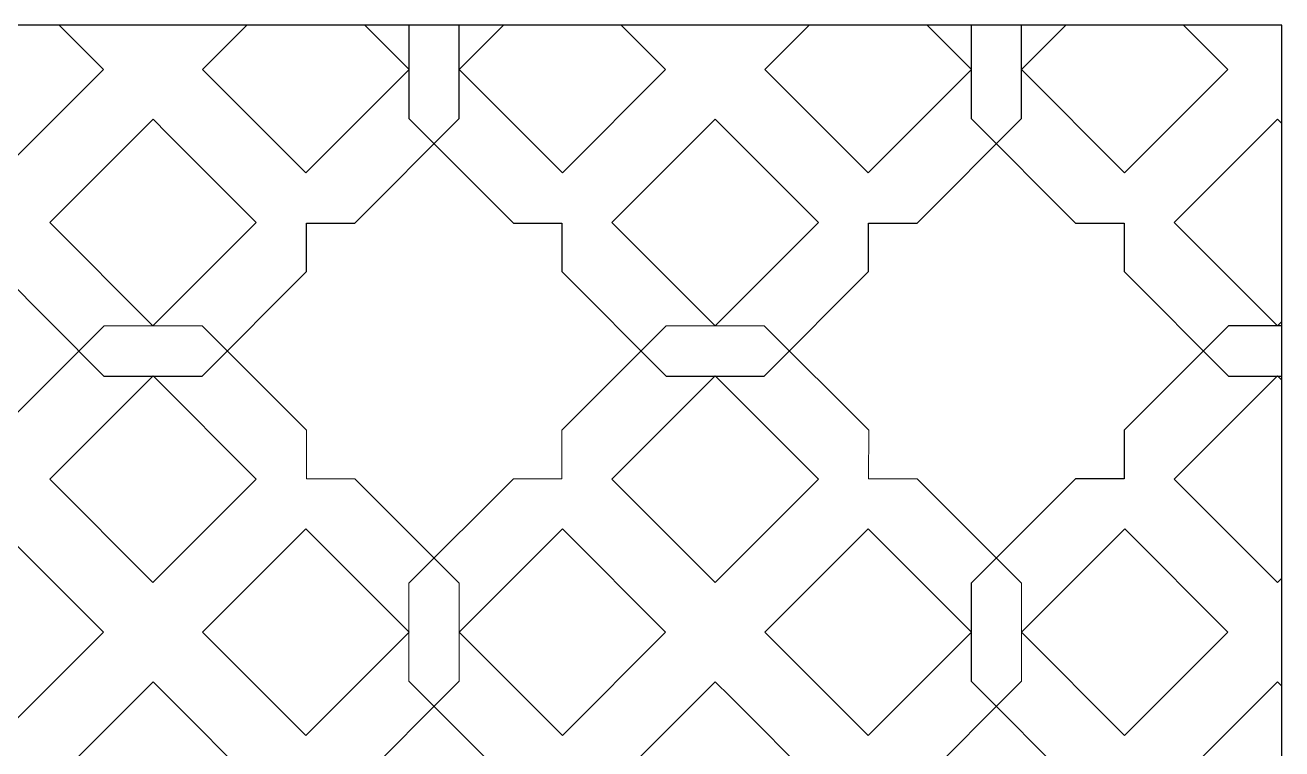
# Model space of a CAD drawing. Header units: centimetres. Extents: x -14.9 to -1.9, y -3.8 to 9.5.
# Drawn here: x -3.404 to -1.851, y 8.626 to 9.52 of the extents above; entities that cross this region are included whole.
import ezdxf

# ---------------------------------------------------------------- set-up
doc = ezdxf.new("R2010")
doc.units = ezdxf.units.CM
doc.header["$MEASUREMENT"] = 0
doc.layers.add('layer 1', color=7, linetype='Continuous')

msp = doc.modelspace()

# ---------------------------------------------------------------- linework, layer by layer
at = {"layer": 'layer 1', "color": 7}
for points, knots in [([(-8.1155, 9.5201), (-8.1155, 9.5201), (-1.85082, 9.5201), (-1.85082, 9.5201), (-1.85082, 9.5201), (-1.85082, 9.5201), (-1.85082, -3.79235), (-1.85082, -3.79235), (-1.85082, -3.79235), (-1.85082, -3.79235), (-8.1155, -3.79235), (-8.1155, -3.79235), (-8.1155, -3.79235), (-8.1155, -3.79235), (-8.1155, 9.5201), (-8.1155, 9.5201)], [0, 0, 0, 0, 0.2, 0.2, 0.2, 0.2, 0.4, 0.4, 0.4, 0.4, 0.6, 0.6, 0.6, 0.6, 1, 1, 1, 1]), ([(-3.30653, 9.08669), (-3.30653, 9.08669), (-3.43554, 9.2157), (-3.43554, 9.2157), (-3.43554, 9.2157), (-3.43554, 9.2157), (-3.43554, 9.27565), (-3.43554, 9.27565), (-3.43554, 9.27565), (-3.43554, 9.27565), (-3.49547, 9.27567), (-3.49547, 9.27567), (-3.49547, 9.27567), (-3.49547, 9.27567), (-3.62451, 9.40465), (-3.62451, 9.40465), (-3.62451, 9.40465), (-3.62451, 9.40465), (-3.62447, 9.5201), (-3.62447, 9.5201), (-3.62447, 9.5201), (-3.62447, 9.5201), (-3.50766, 9.5201), (-3.50766, 9.5201), (-3.50766, 9.5201), (-3.50766, 9.5201), (-3.56254, 9.46525), (-3.56254, 9.46525), (-3.56254, 9.46525), (-3.56254, 9.46525), (-3.4349, 9.3376), (-3.4349, 9.3376), (-3.4349, 9.3376), (-3.4349, 9.3376), (-3.30728, 9.46522), (-3.30728, 9.46522), (-3.30728, 9.46522), (-3.30728, 9.46522), (-3.36213, 9.5201), (-3.36213, 9.5201), (-3.36213, 9.5201), (-3.36213, 9.5201), (-3.1298, 9.5201), (-3.1298, 9.5201), (-3.1298, 9.5201), (-3.1298, 9.5201), (-3.18465, 9.46526), (-3.18465, 9.46526), (-3.18465, 9.46526), (-3.18465, 9.46526), (-3.05701, 9.33758), (-3.05701, 9.33758), (-3.05701, 9.33758), (-3.05701, 9.33758), (-2.92938, 9.46523), (-2.92938, 9.46523), (-2.92938, 9.46523), (-2.92938, 9.46523), (-2.98423, 9.5201), (-2.98423, 9.5201), (-2.98423, 9.5201), (-2.98423, 9.5201), (-2.86742, 9.5201), (-2.86742, 9.5201), (-2.86742, 9.5201), (-2.86742, 9.5201), (-2.86743, 9.40464), (-2.86743, 9.40464), (-2.86743, 9.40464), (-2.86743, 9.40464), (-2.99646, 9.27564), (-2.99646, 9.27564), (-2.99646, 9.27564), (-2.99646, 9.27564), (-3.05637, 9.27564), (-3.05637, 9.27564), (-3.05637, 9.27564), (-3.05637, 9.27564), (-3.05639, 9.21573), (-3.05639, 9.21573), (-3.05639, 9.21573), (-3.05639, 9.21573), (-3.18541, 9.08667), (-3.18541, 9.08667), (-3.18541, 9.08667), (-3.18541, 9.08667), (-3.30653, 9.08669), (-3.30653, 9.08669)], [0, 0, 0, 0, 0.0434783, 0.0434783, 0.0434783, 0.0434783, 0.0869565, 0.0869565, 0.0869565, 0.0869565, 0.1304348, 0.1304348, 0.1304348, 0.1304348, 0.173913, 0.173913, 0.173913, 0.173913, 0.2173913, 0.2173913, 0.2173913, 0.2173913, 0.2608696, 0.2608696, 0.2608696, 0.2608696, 0.3043478, 0.3043478, 0.3043478, 0.3043478, 0.3478261, 0.3478261, 0.3478261, 0.3478261, 0.3913043, 0.3913043, 0.3913043, 0.3913043, 0.4347826, 0.4347826, 0.4347826, 0.4347826, 0.4782609, 0.4782609, 0.4782609, 0.4782609, 0.5217391, 0.5217391, 0.5217391, 0.5217391, 0.5652174, 0.5652174, 0.5652174, 0.5652174, 0.6086957, 0.6086957, 0.6086957, 0.6086957, 0.6521739, 0.6521739, 0.6521739, 0.6521739, 0.6956522, 0.6956522, 0.6956522, 0.6956522, 0.7391304, 0.7391304, 0.7391304, 0.7391304, 0.7826087, 0.7826087, 0.7826087, 0.7826087, 0.826087, 0.826087, 0.826087, 0.826087, 0.8695652, 0.8695652, 0.8695652, 0.8695652, 0.9130435, 0.9130435, 0.9130435, 0.9130435, 1, 1, 1, 1]), ([(-2.61165, 9.08669), (-2.61165, 9.08669), (-2.74066, 9.2157), (-2.74066, 9.2157), (-2.74066, 9.2157), (-2.74066, 9.2157), (-2.74066, 9.27565), (-2.74066, 9.27565), (-2.74066, 9.27565), (-2.74066, 9.27565), (-2.80059, 9.27567), (-2.80059, 9.27567), (-2.80059, 9.27567), (-2.80059, 9.27567), (-2.92963, 9.40465), (-2.92963, 9.40465), (-2.92963, 9.40465), (-2.92963, 9.40465), (-2.92959, 9.5201), (-2.92959, 9.5201), (-2.92959, 9.5201), (-2.92959, 9.5201), (-2.81278, 9.5201), (-2.81278, 9.5201), (-2.81278, 9.5201), (-2.81278, 9.5201), (-2.86766, 9.46525), (-2.86766, 9.46525), (-2.86766, 9.46525), (-2.86766, 9.46525), (-2.74002, 9.3376), (-2.74002, 9.3376), (-2.74002, 9.3376), (-2.74002, 9.3376), (-2.6124, 9.46522), (-2.6124, 9.46522), (-2.6124, 9.46522), (-2.6124, 9.46522), (-2.66725, 9.5201), (-2.66725, 9.5201), (-2.66725, 9.5201), (-2.66725, 9.5201), (-2.43492, 9.5201), (-2.43492, 9.5201), (-2.43492, 9.5201), (-2.43492, 9.5201), (-2.48977, 9.46526), (-2.48977, 9.46526), (-2.48977, 9.46526), (-2.48977, 9.46526), (-2.36213, 9.33758), (-2.36213, 9.33758), (-2.36213, 9.33758), (-2.36213, 9.33758), (-2.2345, 9.46523), (-2.2345, 9.46523), (-2.2345, 9.46523), (-2.2345, 9.46523), (-2.28935, 9.5201), (-2.28935, 9.5201), (-2.28935, 9.5201), (-2.28935, 9.5201), (-2.17254, 9.5201), (-2.17254, 9.5201), (-2.17254, 9.5201), (-2.17254, 9.5201), (-2.17255, 9.40464), (-2.17255, 9.40464), (-2.17255, 9.40464), (-2.17255, 9.40464), (-2.30158, 9.27564), (-2.30158, 9.27564), (-2.30158, 9.27564), (-2.30158, 9.27564), (-2.36149, 9.27564), (-2.36149, 9.27564), (-2.36149, 9.27564), (-2.36149, 9.27564), (-2.36151, 9.21573), (-2.36151, 9.21573), (-2.36151, 9.21573), (-2.36151, 9.21573), (-2.49053, 9.08667), (-2.49053, 9.08667), (-2.49053, 9.08667), (-2.49053, 9.08667), (-2.61165, 9.08669), (-2.61165, 9.08669)], [0, 0, 0, 0, 0.0434783, 0.0434783, 0.0434783, 0.0434783, 0.0869565, 0.0869565, 0.0869565, 0.0869565, 0.1304348, 0.1304348, 0.1304348, 0.1304348, 0.173913, 0.173913, 0.173913, 0.173913, 0.2173913, 0.2173913, 0.2173913, 0.2173913, 0.2608696, 0.2608696, 0.2608696, 0.2608696, 0.3043478, 0.3043478, 0.3043478, 0.3043478, 0.3478261, 0.3478261, 0.3478261, 0.3478261, 0.3913043, 0.3913043, 0.3913043, 0.3913043, 0.4347826, 0.4347826, 0.4347826, 0.4347826, 0.4782609, 0.4782609, 0.4782609, 0.4782609, 0.5217391, 0.5217391, 0.5217391, 0.5217391, 0.5652174, 0.5652174, 0.5652174, 0.5652174, 0.6086957, 0.6086957, 0.6086957, 0.6086957, 0.6521739, 0.6521739, 0.6521739, 0.6521739, 0.6956522, 0.6956522, 0.6956522, 0.6956522, 0.7391304, 0.7391304, 0.7391304, 0.7391304, 0.7826087, 0.7826087, 0.7826087, 0.7826087, 0.826087, 0.826087, 0.826087, 0.826087, 0.8695652, 0.8695652, 0.8695652, 0.8695652, 0.9130435, 0.9130435, 0.9130435, 0.9130435, 1, 1, 1, 1]), ([(-1.91677, 9.08669), (-1.91677, 9.08669), (-2.04578, 9.2157), (-2.04578, 9.2157), (-2.04578, 9.2157), (-2.04578, 9.2157), (-2.04578, 9.27565), (-2.04578, 9.27565), (-2.04578, 9.27565), (-2.04578, 9.27565), (-2.10571, 9.27567), (-2.10571, 9.27567), (-2.10571, 9.27567), (-2.10571, 9.27567), (-2.23475, 9.40465), (-2.23475, 9.40465), (-2.23475, 9.40465), (-2.23475, 9.40465), (-2.23471, 9.5201), (-2.23471, 9.5201), (-2.23471, 9.5201), (-2.23471, 9.5201), (-2.1179, 9.5201), (-2.1179, 9.5201), (-2.1179, 9.5201), (-2.1179, 9.5201), (-2.17278, 9.46525), (-2.17278, 9.46525), (-2.17278, 9.46525), (-2.17278, 9.46525), (-2.04514, 9.3376), (-2.04514, 9.3376), (-2.04514, 9.3376), (-2.04514, 9.3376), (-1.91752, 9.46522), (-1.91752, 9.46522), (-1.91752, 9.46522), (-1.91752, 9.46522), (-1.97237, 9.5201), (-1.97237, 9.5201), (-1.97237, 9.5201), (-1.97237, 9.5201), (-1.85082, 9.5201), (-1.85082, 9.5201), (-1.85082, 9.5201), (-1.85082, 9.5201), (-1.85082, 9.39861), (-1.85082, 9.39861), (-1.85082, 9.39861), (-1.85082, 9.39861), (-1.85615, 9.40394), (-1.85615, 9.40394), (-1.85615, 9.40394), (-1.85615, 9.40394), (-1.98383, 9.27633), (-1.98383, 9.27633), (-1.98383, 9.27633), (-1.98383, 9.27633), (-1.85621, 9.14866), (-1.85621, 9.14866), (-1.85621, 9.14866), (-1.85621, 9.14866), (-1.85082, 9.15405), (-1.85082, 9.15405), (-1.85082, 9.15405), (-1.85082, 9.15405), (-1.85082, 9.08668), (-1.85082, 9.08668), (-1.85082, 9.08668), (-1.85082, 9.08668), (-1.91677, 9.08669), (-1.91677, 9.08669)], [0, 0, 0, 0, 0.0526316, 0.0526316, 0.0526316, 0.0526316, 0.1052632, 0.1052632, 0.1052632, 0.1052632, 0.1578947, 0.1578947, 0.1578947, 0.1578947, 0.2105263, 0.2105263, 0.2105263, 0.2105263, 0.2631579, 0.2631579, 0.2631579, 0.2631579, 0.3157895, 0.3157895, 0.3157895, 0.3157895, 0.3684211, 0.3684211, 0.3684211, 0.3684211, 0.4210526, 0.4210526, 0.4210526, 0.4210526, 0.4736842, 0.4736842, 0.4736842, 0.4736842, 0.5263158, 0.5263158, 0.5263158, 0.5263158, 0.5789474, 0.5789474, 0.5789474, 0.5789474, 0.6315789, 0.6315789, 0.6315789, 0.6315789, 0.6842105, 0.6842105, 0.6842105, 0.6842105, 0.7368421, 0.7368421, 0.7368421, 0.7368421, 0.7894737, 0.7894737, 0.7894737, 0.7894737, 0.8421053, 0.8421053, 0.8421053, 0.8421053, 0.8947368, 0.8947368, 0.8947368, 0.8947368, 1, 1, 1, 1]), ([(-3.2276, 9.38564), (-3.2276, 9.38564), (-3.24591, 9.40394), (-3.24591, 9.40394), (-3.24591, 9.40394), (-3.24591, 9.40394), (-3.37359, 9.27633), (-3.37359, 9.27633), (-3.37359, 9.27633), (-3.37359, 9.27633), (-3.24597, 9.14866), (-3.24597, 9.14866), (-3.24597, 9.14866), (-3.24597, 9.14866), (-3.11831, 9.27628), (-3.11831, 9.27628), (-3.11831, 9.27628), (-3.11831, 9.27628), (-3.2276, 9.38564), (-3.2276, 9.38564)], [0, 0, 0, 0, 0.1666667, 0.1666667, 0.1666667, 0.1666667, 0.3333333, 0.3333333, 0.3333333, 0.3333333, 0.5, 0.5, 0.5, 0.5, 0.6666667, 0.6666667, 0.6666667, 0.6666667, 1, 1, 1, 1]), ([(-2.53272, 9.38564), (-2.53272, 9.38564), (-2.55103, 9.40394), (-2.55103, 9.40394), (-2.55103, 9.40394), (-2.55103, 9.40394), (-2.67871, 9.27633), (-2.67871, 9.27633), (-2.67871, 9.27633), (-2.67871, 9.27633), (-2.55109, 9.14866), (-2.55109, 9.14866), (-2.55109, 9.14866), (-2.55109, 9.14866), (-2.42343, 9.27628), (-2.42343, 9.27628), (-2.42343, 9.27628), (-2.42343, 9.27628), (-2.53272, 9.38564), (-2.53272, 9.38564)], [0, 0, 0, 0, 0.1666667, 0.1666667, 0.1666667, 0.1666667, 0.3333333, 0.3333333, 0.3333333, 0.3333333, 0.5, 0.5, 0.5, 0.5, 0.6666667, 0.6666667, 0.6666667, 0.6666667, 1, 1, 1, 1]), ([(-1.91677, 8.39181), (-1.91677, 8.39181), (-2.04578, 8.52082), (-2.04578, 8.52082), (-2.04578, 8.52082), (-2.04578, 8.52082), (-2.04578, 8.58077), (-2.04578, 8.58077), (-2.04578, 8.58077), (-2.04578, 8.58077), (-2.10571, 8.58079), (-2.10571, 8.58079), (-2.10571, 8.58079), (-2.10571, 8.58079), (-2.23475, 8.70977), (-2.23475, 8.70977), (-2.23475, 8.70977), (-2.23475, 8.70977), (-2.23471, 8.83095), (-2.23471, 8.83095), (-2.23471, 8.83095), (-2.23471, 8.83095), (-2.10574, 8.95998), (-2.10574, 8.95998), (-2.10574, 8.95998), (-2.10574, 8.95998), (-2.04579, 8.95998), (-2.04579, 8.95998), (-2.04579, 8.95998), (-2.04579, 8.95998), (-2.04578, 9.01987), (-2.04578, 9.01987), (-2.04578, 9.01987), (-2.04578, 9.01987), (-1.91674, 9.14891), (-1.91674, 9.14891), (-1.91674, 9.14891), (-1.91674, 9.14891), (-1.85082, 9.14891), (-1.85082, 9.14891), (-1.85082, 9.14891), (-1.85082, 9.14891), (-1.85082, 9.08161), (-1.85082, 9.08161), (-1.85082, 9.08161), (-1.85082, 9.08161), (-1.85614, 9.08693), (-1.85614, 9.08693), (-1.85614, 9.08693), (-1.85614, 9.08693), (-1.98385, 8.95932), (-1.98385, 8.95932), (-1.98385, 8.95932), (-1.98385, 8.95932), (-1.85622, 8.83167), (-1.85622, 8.83167), (-1.85622, 8.83167), (-1.85622, 8.83167), (-1.85082, 8.83707), (-1.85082, 8.83707), (-1.85082, 8.83707), (-1.85082, 8.83707), (-1.85082, 8.70373), (-1.85082, 8.70373), (-1.85082, 8.70373), (-1.85082, 8.70373), (-1.85615, 8.70906), (-1.85615, 8.70906), (-1.85615, 8.70906), (-1.85615, 8.70906), (-1.98383, 8.58145), (-1.98383, 8.58145), (-1.98383, 8.58145), (-1.98383, 8.58145), (-1.85621, 8.45378), (-1.85621, 8.45378), (-1.85621, 8.45378), (-1.85621, 8.45378), (-1.85082, 8.45917), (-1.85082, 8.45917), (-1.85082, 8.45917), (-1.85082, 8.45917), (-1.85082, 8.3918), (-1.85082, 8.3918), (-1.85082, 8.3918), (-1.85082, 8.3918), (-1.91677, 8.39181), (-1.91677, 8.39181)], [0, 0, 0, 0, 0.0434783, 0.0434783, 0.0434783, 0.0434783, 0.0869565, 0.0869565, 0.0869565, 0.0869565, 0.1304348, 0.1304348, 0.1304348, 0.1304348, 0.173913, 0.173913, 0.173913, 0.173913, 0.2173913, 0.2173913, 0.2173913, 0.2173913, 0.2608696, 0.2608696, 0.2608696, 0.2608696, 0.3043478, 0.3043478, 0.3043478, 0.3043478, 0.3478261, 0.3478261, 0.3478261, 0.3478261, 0.3913043, 0.3913043, 0.3913043, 0.3913043, 0.4347826, 0.4347826, 0.4347826, 0.4347826, 0.4782609, 0.4782609, 0.4782609, 0.4782609, 0.5217391, 0.5217391, 0.5217391, 0.5217391, 0.5652174, 0.5652174, 0.5652174, 0.5652174, 0.6086957, 0.6086957, 0.6086957, 0.6086957, 0.6521739, 0.6521739, 0.6521739, 0.6521739, 0.6956522, 0.6956522, 0.6956522, 0.6956522, 0.7391304, 0.7391304, 0.7391304, 0.7391304, 0.7826087, 0.7826087, 0.7826087, 0.7826087, 0.826087, 0.826087, 0.826087, 0.826087, 0.8695652, 0.8695652, 0.8695652, 0.8695652, 0.9130435, 0.9130435, 0.9130435, 0.9130435, 1, 1, 1, 1]), ([(-2.04514, 8.64272), (-2.04514, 8.64272), (-2.17278, 8.77037), (-2.17278, 8.77037), (-2.17278, 8.77037), (-2.17278, 8.77037), (-2.04509, 8.89798), (-2.04509, 8.89798), (-2.04509, 8.89798), (-2.04509, 8.89798), (-1.91752, 8.77034), (-1.91752, 8.77034), (-1.91752, 8.77034), (-1.91752, 8.77034), (-2.04514, 8.64272), (-2.04514, 8.64272)], [0, 0, 0, 0, 0.2, 0.2, 0.2, 0.2, 0.4, 0.4, 0.4, 0.4, 0.6, 0.6, 0.6, 0.6, 1, 1, 1, 1])]:
    msp.add_open_spline(points, degree=3, knots=knots, dxfattribs=at)
at = {"layer": 'layer 1', "color": 7, "lineweight": 9}
for points, knots in [([(-8.1155, 9.5201), (-8.1155, 9.5201), (-1.85082, 9.5201), (-1.85082, 9.5201), (-1.85082, 9.5201), (-1.85082, 9.5201), (-1.85082, -3.79235), (-1.85082, -3.79235), (-1.85082, -3.79235), (-1.85082, -3.79235), (-8.1155, -3.79235), (-8.1155, -3.79235), (-8.1155, -3.79235), (-8.1155, -3.79235), (-8.1155, 9.5201), (-8.1155, 9.5201)], [0, 0, 0, 0, 0.2, 0.2, 0.2, 0.2, 0.4, 0.4, 0.4, 0.4, 0.6, 0.6, 0.6, 0.6, 1, 1, 1, 1]), ([(-3.30653, 8.39181), (-3.30653, 8.39181), (-3.43554, 8.52082), (-3.43554, 8.52082), (-3.43554, 8.52082), (-3.43554, 8.52082), (-3.43554, 8.58077), (-3.43554, 8.58077), (-3.43554, 8.58077), (-3.43554, 8.58077), (-3.49547, 8.58079), (-3.49547, 8.58079), (-3.49547, 8.58079), (-3.49547, 8.58079), (-3.62451, 8.70977), (-3.62451, 8.70977), (-3.62451, 8.70977), (-3.62451, 8.70977), (-3.62447, 8.83095), (-3.62447, 8.83095), (-3.62447, 8.83095), (-3.62447, 8.83095), (-3.4955, 8.95998), (-3.4955, 8.95998), (-3.4955, 8.95998), (-3.4955, 8.95998), (-3.43555, 8.95998), (-3.43555, 8.95998), (-3.43555, 8.95998), (-3.43555, 8.95998), (-3.43554, 9.01987), (-3.43554, 9.01987), (-3.43554, 9.01987), (-3.43554, 9.01987), (-3.3065, 9.14891), (-3.3065, 9.14891), (-3.3065, 9.14891), (-3.3065, 9.14891), (-3.18539, 9.14891), (-3.18539, 9.14891), (-3.18539, 9.14891), (-3.18539, 9.14891), (-3.05636, 9.01987), (-3.05636, 9.01987), (-3.05636, 9.01987), (-3.05636, 9.01987), (-3.05637, 8.95996), (-3.05637, 8.95996), (-3.05637, 8.95996), (-3.05637, 8.95996), (-2.99641, 8.95995), (-2.99641, 8.95995), (-2.99641, 8.95995), (-2.99641, 8.95995), (-2.86742, 8.8309), (-2.86742, 8.8309), (-2.86742, 8.8309), (-2.86742, 8.8309), (-2.86743, 8.70976), (-2.86743, 8.70976), (-2.86743, 8.70976), (-2.86743, 8.70976), (-2.99646, 8.58076), (-2.99646, 8.58076), (-2.99646, 8.58076), (-2.99646, 8.58076), (-3.05637, 8.58076), (-3.05637, 8.58076), (-3.05637, 8.58076), (-3.05637, 8.58076), (-3.05639, 8.52085), (-3.05639, 8.52085), (-3.05639, 8.52085), (-3.05639, 8.52085), (-3.18541, 8.39179), (-3.18541, 8.39179), (-3.18541, 8.39179), (-3.18541, 8.39179), (-3.30653, 8.39181), (-3.30653, 8.39181)], [0, 0, 0, 0, 0.047619, 0.047619, 0.047619, 0.047619, 0.0952381, 0.0952381, 0.0952381, 0.0952381, 0.1428571, 0.1428571, 0.1428571, 0.1428571, 0.1904762, 0.1904762, 0.1904762, 0.1904762, 0.2380952, 0.2380952, 0.2380952, 0.2380952, 0.2857143, 0.2857143, 0.2857143, 0.2857143, 0.3333333, 0.3333333, 0.3333333, 0.3333333, 0.3809524, 0.3809524, 0.3809524, 0.3809524, 0.4285714, 0.4285714, 0.4285714, 0.4285714, 0.4761905, 0.4761905, 0.4761905, 0.4761905, 0.5238095, 0.5238095, 0.5238095, 0.5238095, 0.5714286, 0.5714286, 0.5714286, 0.5714286, 0.6190476, 0.6190476, 0.6190476, 0.6190476, 0.6666667, 0.6666667, 0.6666667, 0.6666667, 0.7142857, 0.7142857, 0.7142857, 0.7142857, 0.7619048, 0.7619048, 0.7619048, 0.7619048, 0.8095238, 0.8095238, 0.8095238, 0.8095238, 0.8571429, 0.8571429, 0.8571429, 0.8571429, 0.9047619, 0.9047619, 0.9047619, 0.9047619, 1, 1, 1, 1]), ([(-2.61165, 8.39181), (-2.61165, 8.39181), (-2.74066, 8.52082), (-2.74066, 8.52082), (-2.74066, 8.52082), (-2.74066, 8.52082), (-2.74066, 8.58077), (-2.74066, 8.58077), (-2.74066, 8.58077), (-2.74066, 8.58077), (-2.80059, 8.58079), (-2.80059, 8.58079), (-2.80059, 8.58079), (-2.80059, 8.58079), (-2.92963, 8.70977), (-2.92963, 8.70977), (-2.92963, 8.70977), (-2.92963, 8.70977), (-2.92959, 8.83095), (-2.92959, 8.83095), (-2.92959, 8.83095), (-2.92959, 8.83095), (-2.80062, 8.95998), (-2.80062, 8.95998), (-2.80062, 8.95998), (-2.80062, 8.95998), (-2.74067, 8.95998), (-2.74067, 8.95998), (-2.74067, 8.95998), (-2.74067, 8.95998), (-2.74066, 9.01987), (-2.74066, 9.01987), (-2.74066, 9.01987), (-2.74066, 9.01987), (-2.61162, 9.14891), (-2.61162, 9.14891), (-2.61162, 9.14891), (-2.61162, 9.14891), (-2.49051, 9.14891), (-2.49051, 9.14891), (-2.49051, 9.14891), (-2.49051, 9.14891), (-2.36148, 9.01987), (-2.36148, 9.01987), (-2.36148, 9.01987), (-2.36148, 9.01987), (-2.36149, 8.95996), (-2.36149, 8.95996), (-2.36149, 8.95996), (-2.36149, 8.95996), (-2.30153, 8.95995), (-2.30153, 8.95995), (-2.30153, 8.95995), (-2.30153, 8.95995), (-2.17254, 8.8309), (-2.17254, 8.8309), (-2.17254, 8.8309), (-2.17254, 8.8309), (-2.17255, 8.70976), (-2.17255, 8.70976), (-2.17255, 8.70976), (-2.17255, 8.70976), (-2.30158, 8.58076), (-2.30158, 8.58076), (-2.30158, 8.58076), (-2.30158, 8.58076), (-2.36149, 8.58076), (-2.36149, 8.58076), (-2.36149, 8.58076), (-2.36149, 8.58076), (-2.36151, 8.52085), (-2.36151, 8.52085), (-2.36151, 8.52085), (-2.36151, 8.52085), (-2.49053, 8.39179), (-2.49053, 8.39179), (-2.49053, 8.39179), (-2.49053, 8.39179), (-2.61165, 8.39181), (-2.61165, 8.39181)], [0, 0, 0, 0, 0.047619, 0.047619, 0.047619, 0.047619, 0.0952381, 0.0952381, 0.0952381, 0.0952381, 0.1428571, 0.1428571, 0.1428571, 0.1428571, 0.1904762, 0.1904762, 0.1904762, 0.1904762, 0.2380952, 0.2380952, 0.2380952, 0.2380952, 0.2857143, 0.2857143, 0.2857143, 0.2857143, 0.3333333, 0.3333333, 0.3333333, 0.3333333, 0.3809524, 0.3809524, 0.3809524, 0.3809524, 0.4285714, 0.4285714, 0.4285714, 0.4285714, 0.4761905, 0.4761905, 0.4761905, 0.4761905, 0.5238095, 0.5238095, 0.5238095, 0.5238095, 0.5714286, 0.5714286, 0.5714286, 0.5714286, 0.6190476, 0.6190476, 0.6190476, 0.6190476, 0.6666667, 0.6666667, 0.6666667, 0.6666667, 0.7142857, 0.7142857, 0.7142857, 0.7142857, 0.7619048, 0.7619048, 0.7619048, 0.7619048, 0.8095238, 0.8095238, 0.8095238, 0.8095238, 0.8571429, 0.8571429, 0.8571429, 0.8571429, 0.9047619, 0.9047619, 0.9047619, 0.9047619, 1, 1, 1, 1]), ([(-3.24598, 8.83167), (-3.24598, 8.83167), (-3.37361, 8.95932), (-3.37361, 8.95932), (-3.37361, 8.95932), (-3.37361, 8.95932), (-3.2459, 9.08693), (-3.2459, 9.08693), (-3.2459, 9.08693), (-3.2459, 9.08693), (-3.11833, 8.95927), (-3.11833, 8.95927), (-3.11833, 8.95927), (-3.11833, 8.95927), (-3.24598, 8.83167), (-3.24598, 8.83167)], [0, 0, 0, 0, 0.2, 0.2, 0.2, 0.2, 0.4, 0.4, 0.4, 0.4, 0.6, 0.6, 0.6, 0.6, 1, 1, 1, 1]), ([(-2.5511, 8.83167), (-2.5511, 8.83167), (-2.67873, 8.95932), (-2.67873, 8.95932), (-2.67873, 8.95932), (-2.67873, 8.95932), (-2.55102, 9.08693), (-2.55102, 9.08693), (-2.55102, 9.08693), (-2.55102, 9.08693), (-2.42345, 8.95927), (-2.42345, 8.95927), (-2.42345, 8.95927), (-2.42345, 8.95927), (-2.5511, 8.83167), (-2.5511, 8.83167)], [0, 0, 0, 0, 0.2, 0.2, 0.2, 0.2, 0.4, 0.4, 0.4, 0.4, 0.6, 0.6, 0.6, 0.6, 1, 1, 1, 1]), ([(-3.4349, 8.64272), (-3.4349, 8.64272), (-3.56254, 8.77037), (-3.56254, 8.77037), (-3.56254, 8.77037), (-3.56254, 8.77037), (-3.43485, 8.89798), (-3.43485, 8.89798), (-3.43485, 8.89798), (-3.43485, 8.89798), (-3.30728, 8.77034), (-3.30728, 8.77034), (-3.30728, 8.77034), (-3.30728, 8.77034), (-3.4349, 8.64272), (-3.4349, 8.64272)], [0, 0, 0, 0, 0.2, 0.2, 0.2, 0.2, 0.4, 0.4, 0.4, 0.4, 0.6, 0.6, 0.6, 0.6, 1, 1, 1, 1]), ([(-3.05701, 8.6427), (-3.05701, 8.6427), (-3.18465, 8.77038), (-3.18465, 8.77038), (-3.18465, 8.77038), (-3.18465, 8.77038), (-3.057, 8.89801), (-3.057, 8.89801), (-3.057, 8.89801), (-3.057, 8.89801), (-2.92938, 8.77035), (-2.92938, 8.77035), (-2.92938, 8.77035), (-2.92938, 8.77035), (-3.05701, 8.6427), (-3.05701, 8.6427)], [0, 0, 0, 0, 0.2, 0.2, 0.2, 0.2, 0.4, 0.4, 0.4, 0.4, 0.6, 0.6, 0.6, 0.6, 1, 1, 1, 1]), ([(-2.74002, 8.64272), (-2.74002, 8.64272), (-2.86766, 8.77037), (-2.86766, 8.77037), (-2.86766, 8.77037), (-2.86766, 8.77037), (-2.73997, 8.89798), (-2.73997, 8.89798), (-2.73997, 8.89798), (-2.73997, 8.89798), (-2.6124, 8.77034), (-2.6124, 8.77034), (-2.6124, 8.77034), (-2.6124, 8.77034), (-2.74002, 8.64272), (-2.74002, 8.64272)], [0, 0, 0, 0, 0.2, 0.2, 0.2, 0.2, 0.4, 0.4, 0.4, 0.4, 0.6, 0.6, 0.6, 0.6, 1, 1, 1, 1]), ([(-2.36213, 8.6427), (-2.36213, 8.6427), (-2.48977, 8.77038), (-2.48977, 8.77038), (-2.48977, 8.77038), (-2.48977, 8.77038), (-2.36212, 8.89801), (-2.36212, 8.89801), (-2.36212, 8.89801), (-2.36212, 8.89801), (-2.2345, 8.77035), (-2.2345, 8.77035), (-2.2345, 8.77035), (-2.2345, 8.77035), (-2.36213, 8.6427), (-2.36213, 8.6427)], [0, 0, 0, 0, 0.2, 0.2, 0.2, 0.2, 0.4, 0.4, 0.4, 0.4, 0.6, 0.6, 0.6, 0.6, 1, 1, 1, 1]), ([(-3.2276, 8.69076), (-3.2276, 8.69076), (-3.24591, 8.70906), (-3.24591, 8.70906), (-3.24591, 8.70906), (-3.24591, 8.70906), (-3.37359, 8.58145), (-3.37359, 8.58145), (-3.37359, 8.58145), (-3.37359, 8.58145), (-3.24597, 8.45378), (-3.24597, 8.45378), (-3.24597, 8.45378), (-3.24597, 8.45378), (-3.11831, 8.5814), (-3.11831, 8.5814), (-3.11831, 8.5814), (-3.11831, 8.5814), (-3.2276, 8.69076), (-3.2276, 8.69076)], [0, 0, 0, 0, 0.1666667, 0.1666667, 0.1666667, 0.1666667, 0.3333333, 0.3333333, 0.3333333, 0.3333333, 0.5, 0.5, 0.5, 0.5, 0.6666667, 0.6666667, 0.6666667, 0.6666667, 1, 1, 1, 1]), ([(-2.53272, 8.69076), (-2.53272, 8.69076), (-2.55103, 8.70906), (-2.55103, 8.70906), (-2.55103, 8.70906), (-2.55103, 8.70906), (-2.67871, 8.58145), (-2.67871, 8.58145), (-2.67871, 8.58145), (-2.67871, 8.58145), (-2.55109, 8.45378), (-2.55109, 8.45378), (-2.55109, 8.45378), (-2.55109, 8.45378), (-2.42343, 8.5814), (-2.42343, 8.5814), (-2.42343, 8.5814), (-2.42343, 8.5814), (-2.53272, 8.69076), (-2.53272, 8.69076)], [0, 0, 0, 0, 0.1666667, 0.1666667, 0.1666667, 0.1666667, 0.3333333, 0.3333333, 0.3333333, 0.3333333, 0.5, 0.5, 0.5, 0.5, 0.6666667, 0.6666667, 0.6666667, 0.6666667, 1, 1, 1, 1])]:
    msp.add_open_spline(points, degree=3, knots=knots, dxfattribs=at)
at = {"layer": 'layer 1', "color": 250, "lineweight": 9}
for points, knots in [([(-3.30653, 9.08669), (-3.30653, 9.08669), (-3.43554, 9.2157), (-3.43554, 9.2157), (-3.43554, 9.2157), (-3.43554, 9.2157), (-3.43554, 9.27565), (-3.43554, 9.27565), (-3.43554, 9.27565), (-3.43554, 9.27565), (-3.49547, 9.27567), (-3.49547, 9.27567), (-3.49547, 9.27567), (-3.49547, 9.27567), (-3.62451, 9.40465), (-3.62451, 9.40465), (-3.62451, 9.40465), (-3.62451, 9.40465), (-3.62447, 9.5201), (-3.62447, 9.5201)], [0, 0, 0, 0, 0.1666667, 0.1666667, 0.1666667, 0.1666667, 0.3333333, 0.3333333, 0.3333333, 0.3333333, 0.5, 0.5, 0.5, 0.5, 0.6666667, 0.6666667, 0.6666667, 0.6666667, 1, 1, 1, 1]), ([(-3.36213, 9.5201), (-3.36213, 9.5201), (-3.30728, 9.46522), (-3.30728, 9.46522), (-3.30728, 9.46522), (-3.30728, 9.46522), (-3.4349, 9.3376), (-3.4349, 9.3376)], [0, 0, 0, 0, 0.3333333, 0.3333333, 0.3333333, 0.3333333, 1, 1, 1, 1]), ([(-2.86742, 9.5201), (-2.86742, 9.5201), (-2.86743, 9.40464), (-2.86743, 9.40464), (-2.86743, 9.40464), (-2.86743, 9.40464), (-2.99646, 9.27564), (-2.99646, 9.27564), (-2.99646, 9.27564), (-2.99646, 9.27564), (-3.05637, 9.27564), (-3.05637, 9.27564), (-3.05637, 9.27564), (-3.05637, 9.27564), (-3.05639, 9.21573), (-3.05639, 9.21573), (-3.05639, 9.21573), (-3.05639, 9.21573), (-3.18541, 9.08667), (-3.18541, 9.08667), (-3.18541, 9.08667), (-3.18541, 9.08667), (-3.30653, 9.08669), (-3.30653, 9.08669)], [0, 0, 0, 0, 0.1428571, 0.1428571, 0.1428571, 0.1428571, 0.2857143, 0.2857143, 0.2857143, 0.2857143, 0.4285714, 0.4285714, 0.4285714, 0.4285714, 0.5714286, 0.5714286, 0.5714286, 0.5714286, 0.7142857, 0.7142857, 0.7142857, 0.7142857, 1, 1, 1, 1]), ([(-3.05701, 9.33758), (-3.05701, 9.33758), (-3.18465, 9.46526), (-3.18465, 9.46526), (-3.18465, 9.46526), (-3.18465, 9.46526), (-3.1298, 9.5201), (-3.1298, 9.5201)], [0, 0, 0, 0, 0.3333333, 0.3333333, 0.3333333, 0.3333333, 1, 1, 1, 1]), ([(-2.98423, 9.5201), (-2.98423, 9.5201), (-2.92938, 9.46523), (-2.92938, 9.46523), (-2.92938, 9.46523), (-2.92938, 9.46523), (-3.05701, 9.33758), (-3.05701, 9.33758)], [0, 0, 0, 0, 0.3333333, 0.3333333, 0.3333333, 0.3333333, 1, 1, 1, 1]), ([(-2.61165, 9.08669), (-2.61165, 9.08669), (-2.74066, 9.2157), (-2.74066, 9.2157), (-2.74066, 9.2157), (-2.74066, 9.2157), (-2.74066, 9.27565), (-2.74066, 9.27565), (-2.74066, 9.27565), (-2.74066, 9.27565), (-2.80059, 9.27567), (-2.80059, 9.27567), (-2.80059, 9.27567), (-2.80059, 9.27567), (-2.92963, 9.40465), (-2.92963, 9.40465), (-2.92963, 9.40465), (-2.92963, 9.40465), (-2.92959, 9.5201), (-2.92959, 9.5201)], [0, 0, 0, 0, 0.1666667, 0.1666667, 0.1666667, 0.1666667, 0.3333333, 0.3333333, 0.3333333, 0.3333333, 0.5, 0.5, 0.5, 0.5, 0.6666667, 0.6666667, 0.6666667, 0.6666667, 1, 1, 1, 1]), ([(-2.74002, 9.3376), (-2.74002, 9.3376), (-2.86766, 9.46525), (-2.86766, 9.46525), (-2.86766, 9.46525), (-2.86766, 9.46525), (-2.81278, 9.5201), (-2.81278, 9.5201)], [0, 0, 0, 0, 0.3333333, 0.3333333, 0.3333333, 0.3333333, 1, 1, 1, 1]), ([(-2.66725, 9.5201), (-2.66725, 9.5201), (-2.6124, 9.46522), (-2.6124, 9.46522), (-2.6124, 9.46522), (-2.6124, 9.46522), (-2.74002, 9.3376), (-2.74002, 9.3376)], [0, 0, 0, 0, 0.3333333, 0.3333333, 0.3333333, 0.3333333, 1, 1, 1, 1]), ([(-2.17254, 9.5201), (-2.17254, 9.5201), (-2.17255, 9.40464), (-2.17255, 9.40464), (-2.17255, 9.40464), (-2.17255, 9.40464), (-2.30158, 9.27564), (-2.30158, 9.27564), (-2.30158, 9.27564), (-2.30158, 9.27564), (-2.36149, 9.27564), (-2.36149, 9.27564), (-2.36149, 9.27564), (-2.36149, 9.27564), (-2.36151, 9.21573), (-2.36151, 9.21573), (-2.36151, 9.21573), (-2.36151, 9.21573), (-2.49053, 9.08667), (-2.49053, 9.08667), (-2.49053, 9.08667), (-2.49053, 9.08667), (-2.61165, 9.08669), (-2.61165, 9.08669)], [0, 0, 0, 0, 0.1428571, 0.1428571, 0.1428571, 0.1428571, 0.2857143, 0.2857143, 0.2857143, 0.2857143, 0.4285714, 0.4285714, 0.4285714, 0.4285714, 0.5714286, 0.5714286, 0.5714286, 0.5714286, 0.7142857, 0.7142857, 0.7142857, 0.7142857, 1, 1, 1, 1]), ([(-2.36213, 9.33758), (-2.36213, 9.33758), (-2.48977, 9.46526), (-2.48977, 9.46526), (-2.48977, 9.46526), (-2.48977, 9.46526), (-2.43492, 9.5201), (-2.43492, 9.5201)], [0, 0, 0, 0, 0.3333333, 0.3333333, 0.3333333, 0.3333333, 1, 1, 1, 1]), ([(-2.28935, 9.5201), (-2.28935, 9.5201), (-2.2345, 9.46523), (-2.2345, 9.46523), (-2.2345, 9.46523), (-2.2345, 9.46523), (-2.36213, 9.33758), (-2.36213, 9.33758)], [0, 0, 0, 0, 0.3333333, 0.3333333, 0.3333333, 0.3333333, 1, 1, 1, 1]), ([(-1.91677, 9.08669), (-1.91677, 9.08669), (-2.04578, 9.2157), (-2.04578, 9.2157), (-2.04578, 9.2157), (-2.04578, 9.2157), (-2.04578, 9.27565), (-2.04578, 9.27565), (-2.04578, 9.27565), (-2.04578, 9.27565), (-2.10571, 9.27567), (-2.10571, 9.27567), (-2.10571, 9.27567), (-2.10571, 9.27567), (-2.23475, 9.40465), (-2.23475, 9.40465), (-2.23475, 9.40465), (-2.23475, 9.40465), (-2.23471, 9.5201), (-2.23471, 9.5201)], [0, 0, 0, 0, 0.1666667, 0.1666667, 0.1666667, 0.1666667, 0.3333333, 0.3333333, 0.3333333, 0.3333333, 0.5, 0.5, 0.5, 0.5, 0.6666667, 0.6666667, 0.6666667, 0.6666667, 1, 1, 1, 1]), ([(-2.04514, 9.3376), (-2.04514, 9.3376), (-2.17278, 9.46525), (-2.17278, 9.46525), (-2.17278, 9.46525), (-2.17278, 9.46525), (-2.1179, 9.5201), (-2.1179, 9.5201)], [0, 0, 0, 0, 0.3333333, 0.3333333, 0.3333333, 0.3333333, 1, 1, 1, 1]), ([(-1.97237, 9.5201), (-1.97237, 9.5201), (-1.91752, 9.46522), (-1.91752, 9.46522), (-1.91752, 9.46522), (-1.91752, 9.46522), (-2.04514, 9.3376), (-2.04514, 9.3376)], [0, 0, 0, 0, 0.3333333, 0.3333333, 0.3333333, 0.3333333, 1, 1, 1, 1]), ([(-3.2276, 9.38564), (-3.2276, 9.38564), (-3.24591, 9.40394), (-3.24591, 9.40394), (-3.24591, 9.40394), (-3.24591, 9.40394), (-3.37359, 9.27633), (-3.37359, 9.27633), (-3.37359, 9.27633), (-3.37359, 9.27633), (-3.24597, 9.14866), (-3.24597, 9.14866), (-3.24597, 9.14866), (-3.24597, 9.14866), (-3.11831, 9.27628), (-3.11831, 9.27628), (-3.11831, 9.27628), (-3.11831, 9.27628), (-3.2276, 9.38564), (-3.2276, 9.38564)], [0, 0, 0, 0, 0.1666667, 0.1666667, 0.1666667, 0.1666667, 0.3333333, 0.3333333, 0.3333333, 0.3333333, 0.5, 0.5, 0.5, 0.5, 0.6666667, 0.6666667, 0.6666667, 0.6666667, 1, 1, 1, 1]), ([(-2.53272, 9.38564), (-2.53272, 9.38564), (-2.55103, 9.40394), (-2.55103, 9.40394), (-2.55103, 9.40394), (-2.55103, 9.40394), (-2.67871, 9.27633), (-2.67871, 9.27633), (-2.67871, 9.27633), (-2.67871, 9.27633), (-2.55109, 9.14866), (-2.55109, 9.14866), (-2.55109, 9.14866), (-2.55109, 9.14866), (-2.42343, 9.27628), (-2.42343, 9.27628), (-2.42343, 9.27628), (-2.42343, 9.27628), (-2.53272, 9.38564), (-2.53272, 9.38564)], [0, 0, 0, 0, 0.1666667, 0.1666667, 0.1666667, 0.1666667, 0.3333333, 0.3333333, 0.3333333, 0.3333333, 0.5, 0.5, 0.5, 0.5, 0.6666667, 0.6666667, 0.6666667, 0.6666667, 1, 1, 1, 1]), ([(-1.85082, 9.39861), (-1.85082, 9.39861), (-1.85615, 9.40394), (-1.85615, 9.40394), (-1.85615, 9.40394), (-1.85615, 9.40394), (-1.98383, 9.27633), (-1.98383, 9.27633), (-1.98383, 9.27633), (-1.98383, 9.27633), (-1.85621, 9.14866), (-1.85621, 9.14866), (-1.85621, 9.14866), (-1.85621, 9.14866), (-1.85082, 9.15405), (-1.85082, 9.15405)], [0, 0, 0, 0, 0.2, 0.2, 0.2, 0.2, 0.4, 0.4, 0.4, 0.4, 0.6, 0.6, 0.6, 0.6, 1, 1, 1, 1]), ([(-1.91677, 8.39181), (-1.91677, 8.39181), (-2.04578, 8.52082), (-2.04578, 8.52082), (-2.04578, 8.52082), (-2.04578, 8.52082), (-2.04578, 8.58077), (-2.04578, 8.58077), (-2.04578, 8.58077), (-2.04578, 8.58077), (-2.10571, 8.58079), (-2.10571, 8.58079), (-2.10571, 8.58079), (-2.10571, 8.58079), (-2.23475, 8.70977), (-2.23475, 8.70977), (-2.23475, 8.70977), (-2.23475, 8.70977), (-2.23471, 8.83095), (-2.23471, 8.83095), (-2.23471, 8.83095), (-2.23471, 8.83095), (-2.10574, 8.95998), (-2.10574, 8.95998), (-2.10574, 8.95998), (-2.10574, 8.95998), (-2.04579, 8.95998), (-2.04579, 8.95998), (-2.04579, 8.95998), (-2.04579, 8.95998), (-2.04578, 9.01987), (-2.04578, 9.01987), (-2.04578, 9.01987), (-2.04578, 9.01987), (-1.91674, 9.14891), (-1.91674, 9.14891), (-1.91674, 9.14891), (-1.91674, 9.14891), (-1.85082, 9.14891), (-1.85082, 9.14891)], [0, 0, 0, 0, 0.0909091, 0.0909091, 0.0909091, 0.0909091, 0.1818182, 0.1818182, 0.1818182, 0.1818182, 0.2727273, 0.2727273, 0.2727273, 0.2727273, 0.3636364, 0.3636364, 0.3636364, 0.3636364, 0.4545455, 0.4545455, 0.4545455, 0.4545455, 0.5454545, 0.5454545, 0.5454545, 0.5454545, 0.6363636, 0.6363636, 0.6363636, 0.6363636, 0.7272727, 0.7272727, 0.7272727, 0.7272727, 0.8181818, 0.8181818, 0.8181818, 0.8181818, 1, 1, 1, 1]), ([(-1.85622, 8.83167), (-1.85622, 8.83167), (-1.98385, 8.95932), (-1.98385, 8.95932), (-1.98385, 8.95932), (-1.98385, 8.95932), (-1.85614, 9.08693), (-1.85614, 9.08693), (-1.85614, 9.08693), (-1.85614, 9.08693), (-1.85082, 9.08161), (-1.85082, 9.08161)], [0, 0, 0, 0, 0.25, 0.25, 0.25, 0.25, 0.5, 0.5, 0.5, 0.5, 1, 1, 1, 1]), ([(-2.04514, 8.64272), (-2.04514, 8.64272), (-2.17278, 8.77037), (-2.17278, 8.77037), (-2.17278, 8.77037), (-2.17278, 8.77037), (-2.04509, 8.89798), (-2.04509, 8.89798), (-2.04509, 8.89798), (-2.04509, 8.89798), (-1.91752, 8.77034), (-1.91752, 8.77034), (-1.91752, 8.77034), (-1.91752, 8.77034), (-2.04514, 8.64272), (-2.04514, 8.64272)], [0, 0, 0, 0, 0.2, 0.2, 0.2, 0.2, 0.4, 0.4, 0.4, 0.4, 0.6, 0.6, 0.6, 0.6, 1, 1, 1, 1]), ([(-1.85082, 8.70373), (-1.85082, 8.70373), (-1.85615, 8.70906), (-1.85615, 8.70906), (-1.85615, 8.70906), (-1.85615, 8.70906), (-1.98383, 8.58145), (-1.98383, 8.58145), (-1.98383, 8.58145), (-1.98383, 8.58145), (-1.85621, 8.45378), (-1.85621, 8.45378), (-1.85621, 8.45378), (-1.85621, 8.45378), (-1.85082, 8.45917), (-1.85082, 8.45917)], [0, 0, 0, 0, 0.2, 0.2, 0.2, 0.2, 0.4, 0.4, 0.4, 0.4, 0.6, 0.6, 0.6, 0.6, 1, 1, 1, 1])]:
    msp.add_open_spline(points, degree=3, knots=knots, dxfattribs=at)
for points in [[(-1.85082, 9.08668), (-1.85082, 9.08668), (-1.91677, 9.08669), (-1.91677, 9.08669)], [(-1.85082, 8.83707), (-1.85082, 8.83707), (-1.85622, 8.83167), (-1.85622, 8.83167)]]:
    msp.add_open_spline(points, degree=3, dxfattribs=at)

doc.saveas('drawing.dxf')
